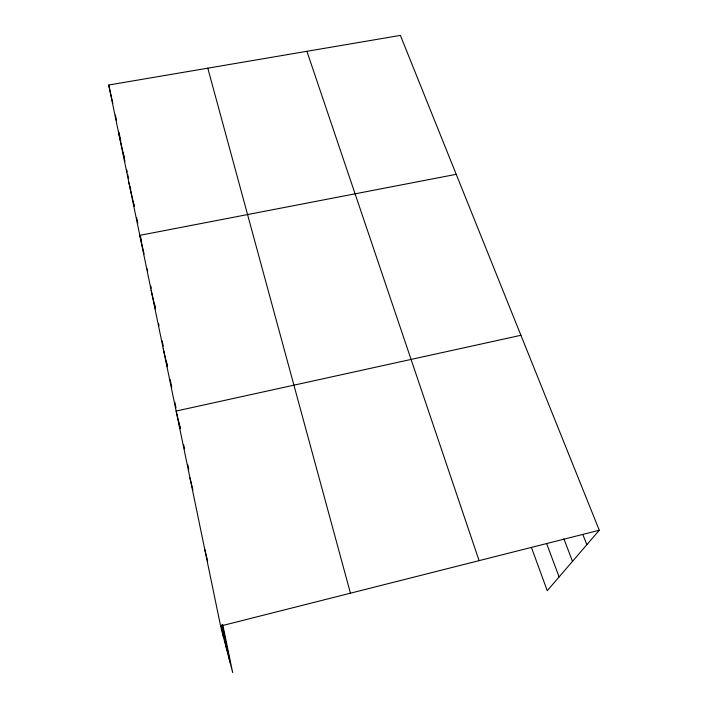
<?xml version="1.0" encoding="UTF-8"?>
<svg xmlns="http://www.w3.org/2000/svg" width="708" height="708" viewBox="0 0 708 708"><rect width="100%" height="100%" fill="white"/><g stroke="black" fill="none" stroke-linecap="round" stroke-linejoin="round"><path stroke-width="1.06" d="M222.71 624.589L232.693 672.6L220.604 626.031L108.722 85.022L400.383 35.4L599.278 530.239L547.249 590.711L531.416 547.408M220.604 626.031L599.278 530.239M520.92 335.291L176.15 411.047L180.23 428.375L179.133 422.897M456.226 174.318L139.812 235.348L144.078 254.057M582.852 534.496L586.852 544.682M563.869 538.815L572.506 561.356M546.735 543.841L559.099 576.94M306.909 51.303L479.095 560.639M207.789 68.163L350.442 593.189M204.718 549.222L207.683 561.187M189.939 477.741L192.886 489.98M163.247 348.681L167.424 366.656M151.158 290.236L155.415 308.732M128.812 182.195L134.246 206.178L133.803 204.046M108.722 85.022L112.811 103.271M118.475 132.175L124.086 157.123M222.135 624.412L229.958 662.077M221.737 625.421L226.852 650.112M115.386 115.094L116.501 120.484M118.953 132.334L120.741 140.954M123.192 152.813L124.971 161.389M126.741 169.92L127.183 172.053M127.626 174.186L128.502 178.451M130.272 186.983L130.714 189.116M136.671 217.86L137.768 223.17M140.405 235.914L141.281 240.162M147.246 268.934L147.689 271.076M150.795 286.085L151.238 288.227M154.344 303.236L155.459 308.599M158.574 323.636L159.017 325.786M162.132 340.831L163.247 346.203M166.362 361.248L167.477 366.62M170.159 379.594L171.734 387.179M174.867 402.33L175.991 407.746M183.602 444.482L184.487 448.792M187.841 464.961L188.735 469.271M221.073 625.43L223.516 637.235"/></g></svg>
